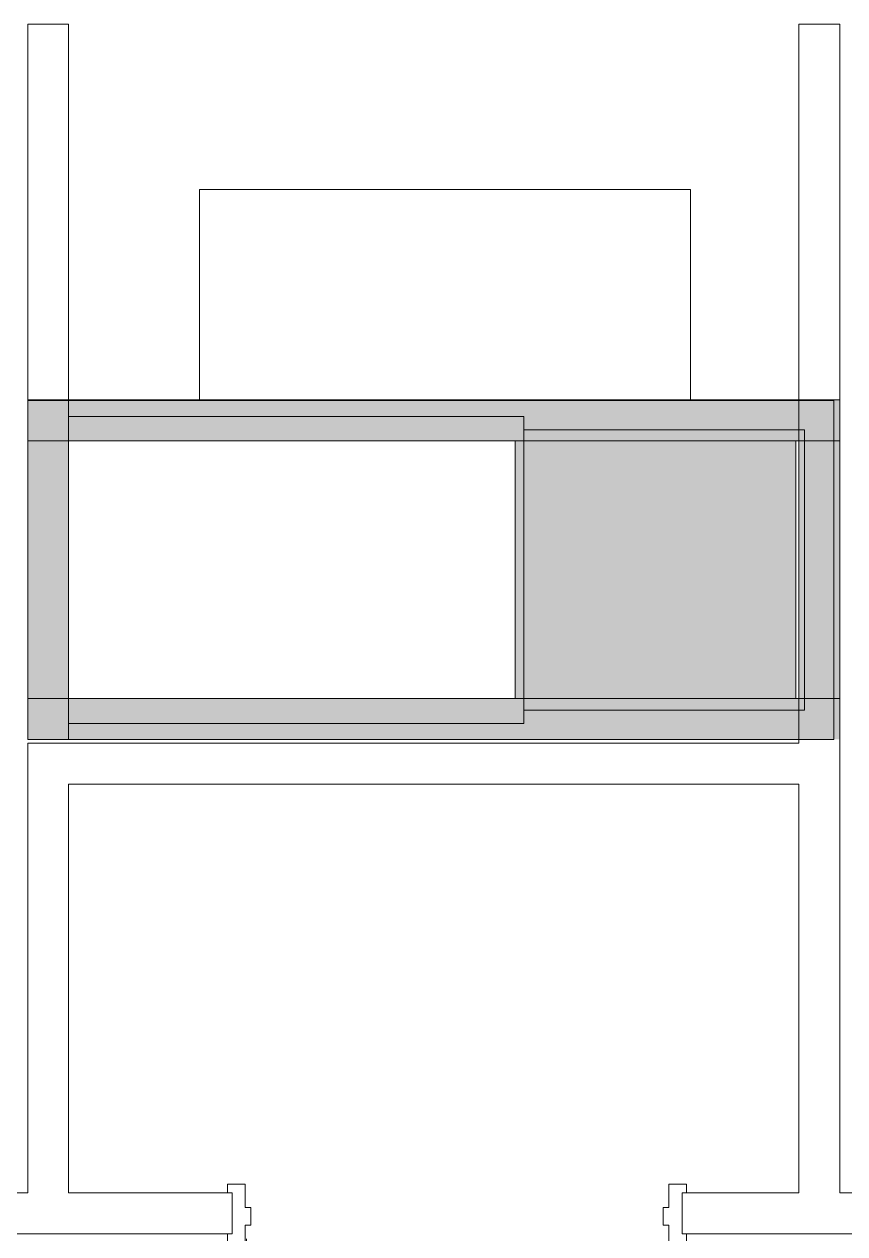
# Model space of a CAD drawing. Header units: inches. Extents: x 4757 to 6765, y 9919 to 10946.
# Drawn here: x 6205.7 to 6275.9, y 10624.5 to 10728 of the extents above; entities that cross this region are included whole.
import ezdxf

# ---------------------------------------------------------------- set-up
doc = ezdxf.new("R2010")
doc.units = ezdxf.units.IN
doc.header["$MEASUREMENT"] = 0
for name, color, linetype, lineweight in [('A-DOOR', 31, 'Continuous', 13), ('A-WALL', 113, 'Continuous', 13), ('A-WALL-PATT', 111, 'Continuous', 13), ('Bb-col', 7, 'Continuous', 9), ('I-FURN', 30, 'Continuous', 9), ('I-WALL', 2, 'Continuous', 9), ('Propidex Polylines', 7, 'Continuous', 9), ('Rosslyn Plaza North_1777 North Kent St _W632_-09_dwg', 8, 'Continuous', 9)]:
    doc.layers.add(name, color=color, linetype=linetype, lineweight=lineweight)

# ---------------------------------------------------------------- blocks, each defined once
blk = doc.blocks.new('Steelcase - 900 Series - Storage - Lateral File With Drawer - 66H - Flush Steel - 42W-7399052-Level XX  POWER _ SIGNAL')
at = {"layer": 'I-FURN'}
for p, q in [((0, -18), (0, 0)), ((0, 0), (42, 0)), ((42, 0), (42, -18)), ((0, -18), (0, 0)), ((0, 0), (42, 0)), ((42, 0), (42, -18)), ((42, -18), (0, -18)), ((42, -18), (0, -18))]:
    blk.add_line(p, q, dxfattribs=at)
blk = doc.blocks.new('Door - Single - Solid Door-8734644-Level XX  POWER _ SIGNAL')
at = {"layer": 'A-DOOR'}
for p, q in [((-14.01, 38.59), (-12.63, 38.59)), ((-14.01, 2.59), (-14.01, 38.59)), ((-12.63, 38.59), (-12.63, 2.59)), ((-12.63, 2.59), (-14.01, 2.59))]:
    blk.add_line(p, q, dxfattribs=at)
at = {"layer": 'A-DOOR', "lineweight": 9}
for p, q in [((-15.63, 2.59), (-15.63, 1.84)), ((-14.13, 2.59), (-15.63, 2.59)), ((-14.13, 1.09), (-14.13, 2.59)), ((23.62, 2.59), (22.12, 2.59)), ((22.12, 2.59), (22.12, 1.09)), ((23.62, 1.84), (23.62, 2.59)), ((-13.63, 1.09), (-14.13, 1.09)), ((-13.63, -0.41), (-13.63, 1.09)), ((22.12, 1.09), (21.62, 1.09)), ((21.62, 1.09), (21.62, -0.41)), ((-14.13, -2.41), (-14.13, -0.41)), ((-14.13, -0.41), (-13.63, -0.41)), ((21.62, -0.41), (22.12, -0.41)), ((22.12, -0.41), (22.12, -2.41)), ((-15.63, -1.66), (-15.63, -2.41)), ((23.62, -2.41), (23.62, -1.66)), ((-15.63, -2.41), (-14.13, -2.41)), ((22.12, -2.41), (23.62, -2.41))]:
    blk.add_line(p, q, dxfattribs=at)
blk.add_arc((-14.01, 2.59), 36, 359.5, 90, dxfattribs=at)
blk = doc.blocks.new('Rosslyn Plaza North_1777 North Kent St _W632_-09_dwg-6954577-Level XX  POWER _ SIGNAL')
at = {"layer": 'Bb-col', "flags": 128}
for points in [[(6206, 10666.79), (6274.92, 10666.79), (6274.92, 10695.79), (6206, 10695.79)], [(6248.42, 10669.29), (6272.42, 10669.29), (6272.42, 10693.29), (6248.42, 10693.29)]]:
    blk.add_lwpolyline(points, close=True, dxfattribs=at)
at = {"layer": 'Propidex Polylines', "flags": 128}
blk.add_lwpolyline([(6248.42, 10694.41), (6209.46, 10694.41), (6209.46, 10668.16), (6248.42, 10668.16)], close=True, dxfattribs=at)

msp = doc.modelspace()

# ---------------------------------------------------------------- hatches: boundary and pattern name
at = {"layer": 'A-WALL'}
msp.add_hatch(color=7, dxfattribs=at).paths.add_polyline_path([(6271.66, 10670.29), (6271.66, 10692.35), (6247.66, 10692.35), (6247.66, 10670.29), (6267.98, 10670.29)], flags=0)
at = {"layer": 'A-WALL-PATT', "lineweight": 9}
for points in [[(6205.98, 10666.79), (6209.48, 10666.79), (6209.48, 10695.85), (6205.98, 10695.85), (6205.98, 10667.55)], [(6271.66, 10692.35), (6271.92, 10692.35), (6271.92, 10695.85), (6209.48, 10695.85), (6209.48, 10692.35), (6267.98, 10692.35)], [(6275.42, 10670.29), (6275.42, 10695.85), (6271.92, 10695.85), (6271.92, 10670.29)], [(6235.84, 10666.79), (6275.42, 10666.79), (6275.42, 10670.29), (6209.48, 10670.29), (6209.48, 10666.79)]]:
    msp.add_hatch(color=7, dxfattribs=at).paths.add_polyline_path(points, flags=0)

# ---------------------------------------------------------------- linework, layer by layer
at = {"layer": 'A-WALL'}
for p, q in [((6205.98, 10695.85), (6209.48, 10695.85)), ((6209.48, 10666.79), (6209.48, 10695.85)), ((6271.92, 10695.85), (6275.42, 10695.85)), ((6205.98, 10692.35), (6205.98, 10670.29)), ((6271.92, 10692.35), (6271.92, 10670.29)), ((6271.92, 10670.29), (6275.42, 10670.29)), ((6209.48, 10666.79), (6271.92, 10666.79))]:
    msp.add_line(p, q, dxfattribs=at)
at = {"layer": 'A-WALL', "color": 55}
for p, q in [((6271.92, 10695.85), (6209.48, 10695.85)), ((6271.92, 10695.85), (6271.92, 10692.35)), ((6209.48, 10692.35), (6247.66, 10692.35)), ((6271.66, 10692.35), (6271.92, 10692.35)), ((6275.42, 10670.29), (6275.42, 10692.35)), ((6247.66, 10670.29), (6209.48, 10670.29)), ((6271.66, 10670.29), (6271.92, 10670.29))]:
    msp.add_line(p, q, dxfattribs=at)
at = {"layer": 'A-WALL', "color": 8, "lineweight": 20}
for p, q in [((6247.66, 10692.35), (6247.66, 10670.29)), ((6271.66, 10670.29), (6271.66, 10692.35))]:
    msp.add_line(p, q, dxfattribs=at)
at = {"layer": 'I-WALL', "lineweight": 13}
for p, q in [((6209.48, 10727.99), (6205.98, 10727.99)), ((6205.98, 10727.99), (6205.98, 10695.85)), ((6209.48, 10695.85), (6209.48, 10727.99)), ((6275.42, 10727.99), (6271.92, 10727.99)), ((6271.92, 10727.99), (6271.92, 10695.85)), ((6275.42, 10695.85), (6275.42, 10727.99)), ((6209.48, 10692.35), (6205.98, 10692.35)), ((6275.42, 10692.35), (6271.92, 10692.35)), ((6205.98, 10670.29), (6209.48, 10670.29)), ((6271.92, 10666.46), (6271.92, 10670.29)), ((6275.42, 10627.99), (6275.42, 10666.79)), ((6205.98, 10666.46), (6205.98, 10627.99)), ((6271.92, 10666.46), (6205.98, 10666.46)), ((6209.48, 10627.99), (6209.48, 10662.96)), ((6209.48, 10662.96), (6271.92, 10662.96)), ((6271.92, 10662.96), (6271.92, 10627.99)), ((6205.98, 10627.99), (6113.02, 10627.99)), ((6223.45, 10627.99), (6209.48, 10627.99)), ((6223.45, 10624.49), (6223.45, 10627.99)), ((6271.92, 10627.99), (6261.95, 10627.99)), ((6261.95, 10627.99), (6261.95, 10624.49)), ((6425.61, 10627.99), (6275.42, 10627.99)), ((6113.02, 10624.49), (6223.45, 10624.49)), ((6261.95, 10624.49), (6301.61, 10624.49))]:
    msp.add_line(p, q, dxfattribs=at)
at = {"layer": 'I-WALL', "color": 8, "lineweight": 20}
for p, q in [((6205.98, 10695.85), (6205.98, 10692.35)), ((6275.42, 10692.35), (6275.42, 10695.85)), ((6205.98, 10670.29), (6205.98, 10666.79)), ((6275.42, 10666.79), (6275.42, 10670.29)), ((6205.98, 10666.79), (6209.48, 10666.79))]:
    msp.add_line(p, q, dxfattribs=at)
at = {"layer": 'I-WALL'}
for p, q in [((6247.66, 10692.35), (6271.66, 10692.35)), ((6271.66, 10670.29), (6247.66, 10670.29))]:
    msp.add_line(p, q, dxfattribs=at)

# ---------------------------------------------------------------- block references
at = {"layer": 'A-DOOR', "rotation": 180}
msp.add_blockref('Door - Single - Solid Door-8734644-Level XX  POWER _ SIGNAL', (6246.69, 10626.33), dxfattribs=at)
at = {"layer": 'I-FURN'}
msp.add_blockref('Steelcase - 900 Series - Storage - Lateral File With Drawer - 66H - Flush Steel - 42W-7399052-Level XX  POWER _ SIGNAL', (6220.67, 10713.85), dxfattribs=at)
at = {"layer": 'Rosslyn Plaza North_1777 North Kent St _W632_-09_dwg', "color": 7}
msp.add_blockref('Rosslyn Plaza North_1777 North Kent St _W632_-09_dwg-6954577-Level XX  POWER _ SIGNAL', (0, 0), dxfattribs=at)

doc.saveas('drawing.dxf')
